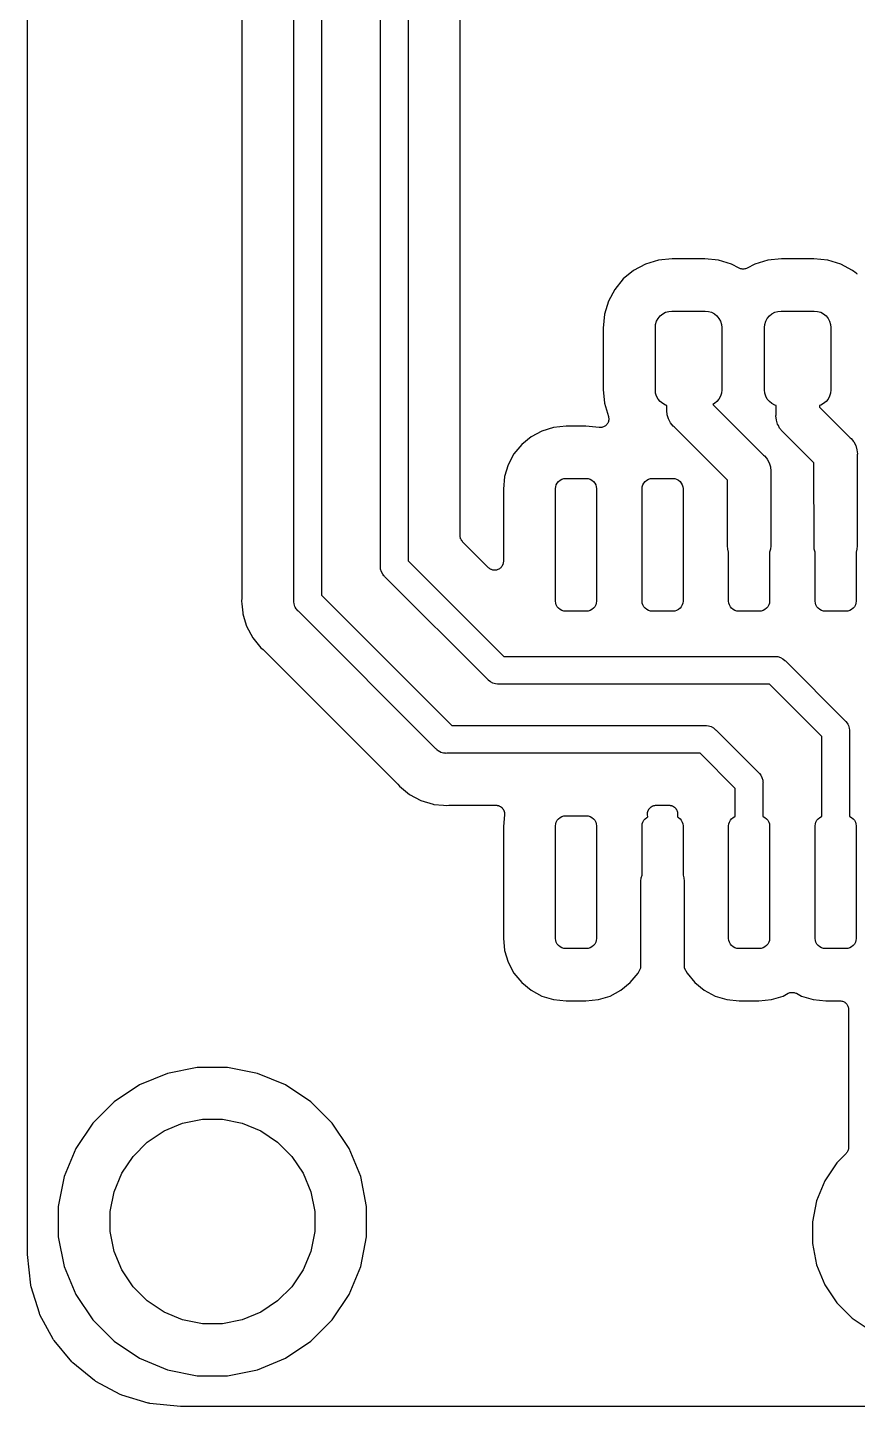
# Model space of a CAD drawing. Extents: x 122.4 to 185.8, y -118.8 to -64.3.
# Drawn here: x 122.38 to 134.56, y -118.75 to -98.52 of the extents above; entities that cross this region are included whole.
import ezdxf

# ---------------------------------------------------------------- set-up
doc = ezdxf.new("R2010")
doc.units = 0
doc.layers.add('BLACK', color=7, linetype='CONTINUOUS')

msp = doc.modelspace()

# ---------------------------------------------------------------- linework, layer by layer
at = {"layer": 'BLACK', "linetype": 'CONTINUOUS'}
for p, q in [((122.381, -116.512), (122.381, -75.8599)), ((125.527, -96.0657), (125.527, -106.88)), ((126.289, -106.924), (126.289, -96.022)), ((126.695, -96.0962), (126.695, -106.85)), ((127.559, -106.416), (127.559, -97.292)), ((127.965, -97.3662), (127.965, -106.342)), ((128.727, -105.974), (128.727, -97.7344)), ((131.639, -101.932), (131.45, -101.989)), ((131.842, -101.912), (131.639, -101.932)), ((132.318, -101.912), (131.842, -101.912)), ((132.521, -101.932), (132.318, -101.912)), ((132.71, -101.989), (132.521, -101.932)), ((133.242, -101.932), (133.052, -101.989)), ((133.445, -101.912), (133.242, -101.932)), ((133.92, -101.912), (133.445, -101.912)), ((134.123, -101.932), (133.92, -101.912)), ((134.313, -101.989), (134.123, -101.932)), ((131.275, -102.082), (131.122, -102.208)), ((131.45, -101.989), (131.275, -102.082)), ((132.821, -102.049), (132.71, -101.989)), ((132.832, -102.053), (132.821, -102.049)), ((132.843, -102.058), (132.832, -102.053)), ((132.844, -102.058), (132.843, -102.058)), ((132.856, -102.06), (132.844, -102.058)), ((132.844, -102.058), (132.844, -102.058)), ((132.867, -102.063), (132.856, -102.06)), ((132.868, -102.063), (132.867, -102.063)), ((132.869, -102.063), (132.868, -102.063)), ((132.88, -102.063), (132.869, -102.063)), ((132.892, -102.063), (132.88, -102.063)), ((132.893, -102.063), (132.892, -102.063)), ((132.905, -102.061), (132.893, -102.063)), ((132.893, -102.063), (132.893, -102.063)), ((132.917, -102.059), (132.905, -102.061)), ((132.918, -102.058), (132.917, -102.058)), ((132.917, -102.058), (132.917, -102.059)), ((132.929, -102.054), (132.918, -102.058)), ((132.94, -102.049), (132.929, -102.054)), ((132.941, -102.049), (132.94, -102.049)), ((133.052, -101.989), (132.941, -102.049)), ((132.941, -102.049), (132.941, -102.049)), ((132.941, -102.049), (132.941, -102.049)), ((132.941, -102.049), (132.941, -102.049)), ((134.487, -102.082), (134.313, -101.989)), ((134.539, -102.125), (134.487, -102.082)), ((134.549, -102.132), (134.539, -102.125)), ((134.559, -102.139), (134.549, -102.132)), ((130.997, -102.361), (130.904, -102.535)), ((131.122, -102.208), (130.997, -102.361)), ((130.904, -102.535), (130.846, -102.725)), ((130.846, -102.725), (130.826, -102.928)), ((131.611, -102.828), (131.634, -102.786)), ((131.634, -102.786), (131.664, -102.749)), ((131.664, -102.749), (131.701, -102.719)), ((131.701, -102.719), (131.743, -102.697)), ((131.743, -102.697), (131.789, -102.683)), ((131.789, -102.683), (131.836, -102.678)), ((131.836, -102.678), (132.324, -102.678)), ((132.324, -102.678), (132.371, -102.683)), ((132.371, -102.683), (132.417, -102.697)), ((132.417, -102.697), (132.459, -102.719)), ((132.459, -102.719), (132.496, -102.749)), ((132.496, -102.749), (132.526, -102.786)), ((132.526, -102.786), (132.549, -102.828)), ((133.214, -102.828), (133.236, -102.786)), ((133.236, -102.786), (133.266, -102.749)), ((133.266, -102.749), (133.303, -102.719)), ((133.303, -102.719), (133.345, -102.697)), ((133.345, -102.697), (133.391, -102.683)), ((133.391, -102.683), (133.439, -102.678)), ((133.439, -102.678), (133.926, -102.678)), ((133.926, -102.678), (133.974, -102.683)), ((133.974, -102.683), (134.02, -102.697)), ((134.02, -102.697), (134.062, -102.719)), ((134.062, -102.719), (134.099, -102.749)), ((134.099, -102.749), (134.129, -102.786)), ((134.129, -102.786), (134.151, -102.828)), ((130.826, -102.928), (130.826, -103.828)), ((131.593, -102.922), (131.597, -102.874)), ((131.593, -103.834), (131.593, -102.922)), ((131.597, -102.874), (131.611, -102.828)), ((132.549, -102.828), (132.563, -102.874)), ((132.563, -102.874), (132.567, -102.922)), ((132.567, -102.922), (132.567, -103.834)), ((133.195, -102.922), (133.2, -102.874)), ((133.195, -103.834), (133.195, -102.922)), ((133.2, -102.874), (133.214, -102.828)), ((134.151, -102.828), (134.165, -102.874)), ((134.165, -102.874), (134.17, -102.922)), ((134.17, -102.922), (134.17, -103.834)), ((130.826, -103.828), (130.846, -104.031)), ((131.597, -103.882), (131.593, -103.834)), ((131.611, -103.928), (131.597, -103.882)), ((131.634, -103.97), (131.611, -103.928)), ((131.664, -104.007), (131.634, -103.97)), ((132.526, -103.97), (132.496, -104.007)), ((132.549, -103.928), (132.526, -103.97)), ((132.563, -103.882), (132.549, -103.928)), ((132.567, -103.834), (132.563, -103.882)), ((133.2, -103.882), (133.195, -103.834)), ((133.214, -103.928), (133.2, -103.882)), ((133.236, -103.97), (133.214, -103.928)), ((133.266, -104.007), (133.236, -103.97)), ((134.129, -103.97), (134.099, -104.007)), ((134.151, -103.928), (134.129, -103.97)), ((134.165, -103.882), (134.151, -103.928)), ((134.17, -103.834), (134.165, -103.882)), ((130.846, -104.031), (130.905, -104.225)), ((131.701, -104.037), (131.664, -104.007)), ((131.743, -104.059), (131.701, -104.037)), ((131.763, -104.065), (131.743, -104.059)), ((131.761, -104.14), (131.763, -104.124)), ((131.767, -104.202), (131.761, -104.14)), ((131.763, -104.124), (131.763, -104.065)), ((131.785, -104.262), (131.767, -104.202)), ((132.459, -104.037), (132.438, -104.048)), ((132.438, -104.048), (133.182, -104.793)), ((132.496, -104.007), (132.459, -104.037)), ((133.303, -104.037), (133.266, -104.007)), ((133.345, -104.059), (133.303, -104.037)), ((133.365, -104.065), (133.345, -104.059)), ((133.363, -104.218), (133.365, -104.203)), ((133.365, -104.203), (133.365, -104.065)), ((134.02, -104.059), (134, -104.065)), ((134, -104.065), (134, -104.087)), ((134, -104.087), (134.452, -104.539)), ((134.062, -104.037), (134.02, -104.059)), ((134.099, -104.007), (134.062, -104.037)), ((130.1, -104.387), (129.929, -104.439)), ((130.285, -104.369), (130.1, -104.387)), ((130.573, -104.369), (130.285, -104.369)), ((130.769, -104.388), (130.573, -104.369)), ((130.77, -104.388), (130.769, -104.388)), ((130.771, -104.388), (130.77, -104.388)), ((130.783, -104.388), (130.771, -104.388)), ((130.771, -104.388), (130.771, -104.388)), ((130.795, -104.389), (130.783, -104.388)), ((130.796, -104.388), (130.795, -104.388)), ((130.795, -104.388), (130.795, -104.389)), ((130.807, -104.386), (130.796, -104.388)), ((130.82, -104.384), (130.807, -104.386)), ((130.831, -104.379), (130.82, -104.384)), ((130.82, -104.384), (130.82, -104.384)), ((130.82, -104.384), (130.82, -104.384)), ((130.843, -104.375), (130.831, -104.379)), ((130.853, -104.367), (130.843, -104.374)), ((130.843, -104.374), (130.843, -104.374)), ((130.843, -104.374), (130.843, -104.375)), ((130.863, -104.361), (130.853, -104.367)), ((130.864, -104.361), (130.863, -104.361)), ((130.863, -104.361), (130.863, -104.361)), ((130.872, -104.352), (130.864, -104.361)), ((130.881, -104.344), (130.872, -104.352)), ((130.888, -104.333), (130.881, -104.343)), ((130.881, -104.343), (130.881, -104.343)), ((130.881, -104.343), (130.881, -104.344)), ((130.895, -104.323), (130.888, -104.333)), ((130.9, -104.312), (130.895, -104.323)), ((130.895, -104.323), (130.895, -104.323)), ((130.895, -104.323), (130.895, -104.323)), ((130.905, -104.3), (130.9, -104.312)), ((130.905, -104.225), (130.905, -104.226)), ((130.905, -104.226), (130.905, -104.226)), ((130.905, -104.226), (130.905, -104.226)), ((130.905, -104.226), (130.906, -104.227)), ((130.907, -104.288), (130.905, -104.3)), ((130.905, -104.3), (130.905, -104.3)), ((130.905, -104.3), (130.905, -104.3)), ((130.906, -104.227), (130.908, -104.239)), ((130.91, -104.276), (130.907, -104.288)), ((130.908, -104.239), (130.91, -104.251)), ((130.91, -104.251), (130.91, -104.251)), ((130.91, -104.251), (130.91, -104.251)), ((130.91, -104.251), (130.91, -104.264)), ((130.91, -104.264), (130.91, -104.275)), ((130.91, -104.275), (130.91, -104.276)), ((130.91, -104.276), (130.91, -104.276)), ((131.795, -104.281), (131.785, -104.262)), ((131.815, -104.317), (131.795, -104.281)), ((131.854, -104.366), (131.815, -104.317)), ((131.867, -104.376), (131.854, -104.366)), ((132.651, -105.161), (131.867, -104.376)), ((133.37, -104.281), (133.363, -104.218)), ((133.388, -104.341), (133.37, -104.281)), ((133.398, -104.36), (133.388, -104.341)), ((133.417, -104.396), (133.398, -104.36)), ((133.457, -104.444), (133.417, -104.396)), ((129.77, -104.524), (129.632, -104.638)), ((129.929, -104.439), (129.77, -104.524)), ((133.469, -104.454), (133.457, -104.444)), ((133.921, -104.907), (133.469, -104.454)), ((134.452, -104.539), (134.465, -104.549)), ((134.465, -104.549), (134.5, -104.593)), ((134.5, -104.593), (134.504, -104.598)), ((134.504, -104.598), (134.534, -104.653)), ((129.518, -104.776), (129.433, -104.935)), ((129.632, -104.638), (129.518, -104.776)), ((133.182, -104.793), (133.195, -104.803)), ((133.195, -104.803), (133.222, -104.837)), ((134.534, -104.653), (134.552, -104.713)), ((134.552, -104.713), (134.558, -104.775)), ((134.558, -104.775), (134.556, -104.791)), ((134.556, -104.791), (134.556, -106.126)), ((129.433, -104.935), (129.381, -105.106)), ((133.222, -104.837), (133.234, -104.852)), ((133.234, -104.852), (133.264, -104.907)), ((133.264, -104.907), (133.282, -104.967)), ((133.282, -104.967), (133.288, -105.029)), ((133.922, -106.126), (133.921, -104.907)), ((129.381, -105.106), (129.363, -105.291)), ((130.14, -105.228), (130.154, -105.202)), ((130.154, -105.202), (130.173, -105.179)), ((130.173, -105.179), (130.196, -105.16)), ((130.196, -105.16), (130.222, -105.146)), ((130.222, -105.146), (130.25, -105.138)), ((130.25, -105.138), (130.279, -105.135)), ((130.279, -105.135), (130.579, -105.135)), ((130.579, -105.135), (130.608, -105.138)), ((130.608, -105.138), (130.636, -105.146)), ((130.636, -105.146), (130.662, -105.16)), ((130.662, -105.16), (130.685, -105.179)), ((130.685, -105.179), (130.704, -105.202)), ((130.704, -105.202), (130.718, -105.228)), ((131.41, -105.228), (131.424, -105.202)), ((131.424, -105.202), (131.443, -105.179)), ((131.443, -105.179), (131.466, -105.16)), ((131.466, -105.16), (131.492, -105.146)), ((131.492, -105.146), (131.52, -105.138)), ((131.52, -105.138), (131.549, -105.135)), ((131.549, -105.135), (131.849, -105.135)), ((131.849, -105.135), (131.878, -105.138)), ((131.878, -105.138), (131.906, -105.146)), ((131.906, -105.146), (131.932, -105.16)), ((131.932, -105.16), (131.955, -105.179)), ((131.955, -105.179), (131.974, -105.202)), ((131.974, -105.202), (131.988, -105.228)), ((132.652, -106.126), (132.651, -105.161)), ((133.288, -105.029), (133.286, -105.045)), ((133.286, -105.045), (133.286, -106.126)), ((129.363, -105.291), (129.363, -106.355)), ((130.129, -105.285), (130.132, -105.256)), ((130.129, -106.935), (130.129, -105.285)), ((130.132, -105.256), (130.14, -105.228)), ((130.718, -105.228), (130.726, -105.256)), ((130.726, -105.256), (130.729, -105.285)), ((130.729, -105.285), (130.729, -106.935)), ((131.399, -105.285), (131.402, -105.256)), ((131.399, -106.935), (131.399, -105.285)), ((131.402, -105.256), (131.41, -105.228)), ((131.988, -105.228), (131.996, -105.256)), ((131.996, -105.256), (131.999, -105.285)), ((131.999, -105.285), (131.999, -106.935)), ((128.728, -105.985), (128.727, -105.974)), ((128.729, -105.997), (128.728, -105.985)), ((128.73, -105.998), (128.729, -105.997)), ((128.733, -106.009), (128.73, -105.998)), ((128.73, -105.998), (128.73, -105.998)), ((128.736, -106.021), (128.733, -106.009)), ((128.737, -106.021), (128.736, -106.021)), ((128.737, -106.022), (128.737, -106.021)), ((128.742, -106.032), (128.737, -106.022)), ((128.748, -106.043), (128.742, -106.032)), ((128.748, -106.044), (128.748, -106.043)), ((128.748, -106.043), (128.748, -106.043)), ((128.756, -106.053), (128.748, -106.044)), ((128.763, -106.062), (128.756, -106.053)), ((128.764, -106.063), (128.763, -106.062)), ((129.146, -106.445), (128.764, -106.063)), ((128.764, -106.063), (128.764, -106.063)), ((128.764, -106.063), (128.764, -106.063)), ((128.764, -106.063), (128.764, -106.063)), ((132.656, -106.172), (132.652, -106.126)), ((132.669, -106.215), (132.656, -106.172)), ((132.669, -106.935), (132.669, -106.215)), ((133.282, -106.172), (133.269, -106.215)), ((133.269, -106.215), (133.269, -106.935)), ((133.286, -106.126), (133.282, -106.172)), ((133.926, -106.172), (133.922, -106.126)), ((133.939, -106.215), (133.926, -106.172)), ((133.939, -106.935), (133.939, -106.215)), ((134.552, -106.172), (134.539, -106.215)), ((134.539, -106.215), (134.539, -106.935)), ((134.556, -106.126), (134.552, -106.172)), ((127.558, -106.426), (127.559, -106.416)), ((127.562, -106.466), (127.558, -106.426)), ((127.965, -106.342), (129.37, -107.747)), ((129.34, -106.427), (129.333, -106.436)), ((129.341, -106.427), (129.34, -106.427)), ((129.347, -106.416), (129.341, -106.426)), ((129.341, -106.426), (129.341, -106.427)), ((129.352, -106.405), (129.347, -106.416)), ((129.353, -106.405), (129.352, -106.405)), ((129.352, -106.405), (129.352, -106.405)), ((129.356, -106.393), (129.353, -106.405)), ((129.36, -106.382), (129.356, -106.393)), ((129.361, -106.369), (129.36, -106.381)), ((129.36, -106.381), (129.36, -106.381)), ((129.36, -106.381), (129.36, -106.382)), ((129.363, -106.357), (129.361, -106.369)), ((129.363, -106.355), (129.363, -106.356)), ((129.363, -106.356), (129.363, -106.356)), ((129.363, -106.356), (129.363, -106.356)), ((129.363, -106.356), (129.363, -106.357)), ((127.573, -106.504), (127.562, -106.466)), ((127.592, -106.539), (127.573, -106.504)), ((127.611, -106.563), (127.592, -106.539)), ((127.618, -106.57), (127.611, -106.563)), ((127.625, -106.577), (127.618, -106.57)), ((129.135, -108.087), (127.625, -106.577)), ((129.155, -106.453), (129.146, -106.445)), ((129.165, -106.46), (129.155, -106.453)), ((129.165, -106.461), (129.165, -106.46)), ((129.165, -106.46), (129.165, -106.46)), ((129.176, -106.466), (129.165, -106.461)), ((129.186, -106.472), (129.176, -106.466)), ((129.187, -106.472), (129.186, -106.472)), ((129.198, -106.476), (129.187, -106.472)), ((129.187, -106.472), (129.187, -106.472)), ((129.21, -106.48), (129.198, -106.476)), ((129.211, -106.48), (129.21, -106.48)), ((129.21, -106.48), (129.21, -106.48)), ((129.223, -106.481), (129.211, -106.48)), ((129.235, -106.482), (129.223, -106.481)), ((129.247, -106.481), (129.235, -106.482)), ((129.235, -106.482), (129.235, -106.482)), ((129.235, -106.482), (129.235, -106.482)), ((129.259, -106.48), (129.247, -106.481)), ((129.26, -106.48), (129.259, -106.48)), ((129.272, -106.476), (129.26, -106.48)), ((129.26, -106.48), (129.26, -106.48)), ((129.283, -106.473), (129.272, -106.476)), ((129.284, -106.473), (129.283, -106.473)), ((129.283, -106.473), (129.283, -106.473)), ((129.294, -106.467), (129.284, -106.473)), ((129.305, -106.461), (129.294, -106.467)), ((129.306, -106.461), (129.305, -106.461)), ((129.305, -106.461), (129.305, -106.461)), ((129.315, -106.453), (129.306, -106.461)), ((129.325, -106.446), (129.315, -106.453)), ((129.333, -106.436), (129.325, -106.446)), ((129.325, -106.446), (129.325, -106.446)), ((129.325, -106.446), (129.325, -106.446)), ((125.526, -106.893), (125.522, -106.934)), ((125.522, -106.934), (125.526, -106.975)), ((125.527, -106.882), (125.526, -106.887)), ((125.526, -106.887), (125.526, -106.893)), ((125.526, -106.975), (125.526, -106.975)), ((125.526, -106.975), (125.539, -107.106)), ((125.527, -106.88), (125.527, -106.882)), ((126.288, -106.934), (126.289, -106.924)), ((126.289, -106.944), (126.288, -106.934)), ((126.292, -106.974), (126.289, -106.944)), ((126.289, -106.944), (126.289, -106.944)), ((126.303, -107.012), (126.292, -106.974)), ((126.31, -107.024), (126.303, -107.012)), ((126.322, -107.047), (126.31, -107.024)), ((126.695, -106.85), (128.608, -108.763)), ((130.132, -106.964), (130.129, -106.935)), ((130.14, -106.992), (130.132, -106.964)), ((130.154, -107.018), (130.14, -106.992)), ((130.173, -107.041), (130.154, -107.018)), ((130.704, -107.018), (130.685, -107.041)), ((130.718, -106.992), (130.704, -107.018)), ((130.726, -106.964), (130.718, -106.992)), ((130.729, -106.935), (130.726, -106.964)), ((131.402, -106.964), (131.399, -106.935)), ((131.41, -106.992), (131.402, -106.964)), ((131.424, -107.018), (131.41, -106.992)), ((131.443, -107.041), (131.424, -107.018)), ((131.974, -107.018), (131.955, -107.041)), ((131.988, -106.992), (131.974, -107.018)), ((131.996, -106.964), (131.988, -106.992)), ((131.999, -106.935), (131.996, -106.964)), ((132.672, -106.964), (132.669, -106.935)), ((132.68, -106.992), (132.672, -106.964)), ((132.694, -107.018), (132.68, -106.992)), ((132.713, -107.041), (132.694, -107.018)), ((133.244, -107.018), (133.225, -107.041)), ((133.258, -106.992), (133.244, -107.018)), ((133.266, -106.964), (133.258, -106.992)), ((133.269, -106.935), (133.266, -106.964)), ((133.942, -106.964), (133.939, -106.935)), ((133.95, -106.992), (133.942, -106.964)), ((133.964, -107.018), (133.95, -106.992)), ((133.983, -107.041), (133.964, -107.018)), ((134.514, -107.018), (134.495, -107.041)), ((134.528, -106.992), (134.514, -107.018)), ((134.536, -106.964), (134.528, -106.992)), ((134.539, -106.935), (134.536, -106.964)), ((125.539, -107.106), (125.539, -107.106)), ((125.539, -107.106), (125.541, -107.123)), ((125.541, -107.123), (125.561, -107.191)), ((125.561, -107.191), (125.561, -107.191)), ((125.561, -107.191), (125.596, -107.305)), ((126.332, -107.06), (126.322, -107.047)), ((126.348, -107.078), (126.332, -107.06)), ((126.355, -107.085), (126.348, -107.078)), ((128.373, -109.103), (126.355, -107.085)), ((130.196, -107.06), (130.173, -107.041)), ((130.222, -107.074), (130.196, -107.06)), ((130.25, -107.082), (130.222, -107.074)), ((130.279, -107.085), (130.25, -107.082)), ((130.579, -107.085), (130.279, -107.085)), ((130.608, -107.082), (130.579, -107.085)), ((130.636, -107.074), (130.608, -107.082)), ((130.662, -107.06), (130.636, -107.074)), ((130.685, -107.041), (130.662, -107.06)), ((131.466, -107.06), (131.443, -107.041)), ((131.492, -107.074), (131.466, -107.06)), ((131.52, -107.082), (131.492, -107.074)), ((131.549, -107.085), (131.52, -107.082)), ((131.849, -107.085), (131.549, -107.085)), ((131.878, -107.082), (131.849, -107.085)), ((131.906, -107.074), (131.878, -107.082)), ((131.932, -107.06), (131.906, -107.074)), ((131.955, -107.041), (131.932, -107.06)), ((132.736, -107.06), (132.713, -107.041)), ((132.762, -107.074), (132.736, -107.06)), ((132.79, -107.082), (132.762, -107.074)), ((132.819, -107.085), (132.79, -107.082)), ((133.119, -107.085), (132.819, -107.085)), ((133.148, -107.082), (133.119, -107.085)), ((133.176, -107.074), (133.148, -107.082)), ((133.202, -107.06), (133.176, -107.074)), ((133.225, -107.041), (133.202, -107.06)), ((134.006, -107.06), (133.983, -107.041)), ((134.032, -107.074), (134.006, -107.06)), ((134.06, -107.082), (134.032, -107.074)), ((134.089, -107.085), (134.06, -107.082)), ((134.389, -107.085), (134.089, -107.085)), ((134.418, -107.082), (134.389, -107.085)), ((134.446, -107.074), (134.418, -107.082)), ((134.472, -107.06), (134.446, -107.074)), ((134.495, -107.041), (134.472, -107.06)), ((125.596, -107.305), (125.686, -107.473)), ((125.686, -107.473), (125.806, -107.62)), ((125.806, -107.62), (125.838, -107.646)), ((125.838, -107.646), (125.84, -107.647)), ((125.84, -107.647), (125.843, -107.651)), ((125.843, -107.651), (125.847, -107.654)), ((125.847, -107.654), (127.804, -109.611)), ((129.37, -107.747), (133.34, -107.747)), ((133.34, -107.747), (133.35, -107.746)), ((133.35, -107.746), (133.36, -107.747)), ((133.36, -107.747), (133.36, -107.747)), ((133.36, -107.747), (133.39, -107.75)), ((133.39, -107.75), (133.428, -107.761)), ((133.428, -107.761), (133.463, -107.78)), ((133.463, -107.78), (133.494, -107.806)), ((133.494, -107.806), (133.501, -107.813)), ((133.501, -107.813), (134.376, -108.688)), ((129.142, -108.094), (129.135, -108.087)), ((129.173, -108.12), (129.142, -108.094)), ((129.208, -108.139), (129.173, -108.12)), ((129.246, -108.15), (129.208, -108.139)), ((129.276, -108.153), (129.246, -108.15)), ((129.286, -108.154), (129.276, -108.153)), ((129.276, -108.153), (129.276, -108.153)), ((129.296, -108.153), (129.286, -108.154)), ((133.266, -108.153), (129.296, -108.153)), ((134.036, -108.923), (133.266, -108.153)), ((128.608, -108.763), (132.324, -108.763)), ((132.324, -108.763), (132.334, -108.762)), ((132.334, -108.762), (132.344, -108.763)), ((132.344, -108.763), (132.344, -108.763)), ((132.344, -108.763), (132.374, -108.766)), ((132.374, -108.766), (132.412, -108.777)), ((132.412, -108.777), (132.447, -108.796)), ((132.447, -108.796), (132.478, -108.822)), ((132.478, -108.822), (132.485, -108.829)), ((132.485, -108.829), (133.106, -109.45)), ((134.376, -108.688), (134.383, -108.695)), ((134.383, -108.695), (134.39, -108.702)), ((134.39, -108.702), (134.409, -108.726)), ((134.409, -108.726), (134.416, -108.74)), ((134.416, -108.74), (134.428, -108.761)), ((134.428, -108.761), (134.439, -108.799)), ((134.439, -108.799), (134.442, -108.829)), ((134.442, -108.829), (134.442, -108.829)), ((134.442, -108.829), (134.443, -108.839)), ((134.443, -108.839), (134.442, -108.849)), ((134.442, -108.849), (134.442, -110.095)), ((134.036, -110.095), (134.036, -108.923)), ((128.38, -109.11), (128.373, -109.103)), ((128.387, -109.117), (128.38, -109.11)), ((128.411, -109.136), (128.387, -109.117)), ((128.426, -109.144), (128.411, -109.136)), ((128.446, -109.155), (128.426, -109.144)), ((128.484, -109.166), (128.446, -109.155)), ((128.514, -109.169), (128.484, -109.166)), ((128.524, -109.17), (128.514, -109.169)), ((128.514, -109.169), (128.514, -109.169)), ((128.534, -109.169), (128.524, -109.17)), ((132.25, -109.169), (128.534, -109.169)), ((132.766, -109.685), (132.25, -109.169)), ((133.106, -109.45), (133.113, -109.457)), ((133.113, -109.457), (133.12, -109.464)), ((133.12, -109.464), (133.12, -109.464)), ((133.12, -109.464), (133.139, -109.488)), ((127.804, -109.611), (127.805, -109.612)), ((127.805, -109.612), (127.808, -109.616)), ((127.808, -109.616), (127.812, -109.62)), ((127.812, -109.62), (127.838, -109.652)), ((127.838, -109.652), (127.985, -109.772)), ((133.139, -109.488), (133.158, -109.523)), ((133.158, -109.523), (133.158, -109.523)), ((133.158, -109.523), (133.169, -109.561)), ((133.169, -109.561), (133.172, -109.591)), ((133.172, -109.591), (133.173, -109.601)), ((133.173, -109.601), (133.172, -109.611)), ((133.172, -109.611), (133.172, -110.095)), ((127.985, -109.772), (128.153, -109.862)), ((128.153, -109.862), (128.335, -109.917)), ((132.766, -110.095), (132.766, -109.685)), ((128.335, -109.917), (128.342, -109.918)), ((128.342, -109.918), (128.342, -109.918)), ((128.342, -109.918), (128.483, -109.932)), ((128.483, -109.932), (128.483, -109.932)), ((128.483, -109.932), (128.524, -109.936)), ((128.524, -109.936), (128.565, -109.932)), ((128.565, -109.932), (128.567, -109.932)), ((128.567, -109.932), (128.572, -109.932)), ((128.572, -109.932), (128.578, -109.931)), ((128.578, -109.931), (129.253, -109.931)), ((129.253, -109.931), (129.255, -109.931)), ((129.255, -109.931), (129.261, -109.932)), ((129.261, -109.932), (129.266, -109.932)), ((129.266, -109.932), (129.273, -109.933)), ((129.273, -109.933), (129.28, -109.934)), ((129.28, -109.934), (129.285, -109.936)), ((129.285, -109.936), (129.291, -109.937)), ((129.291, -109.937), (129.297, -109.939)), ((129.297, -109.939), (129.303, -109.941)), ((129.303, -109.941), (129.308, -109.944)), ((129.308, -109.944), (129.314, -109.947)), ((129.314, -109.947), (129.319, -109.95)), ((129.319, -109.95), (129.325, -109.953)), ((129.325, -109.953), (129.329, -109.957)), ((129.329, -109.957), (129.334, -109.96)), ((129.334, -109.96), (129.339, -109.965)), ((129.339, -109.965), (129.344, -109.969)), ((129.344, -109.969), (129.347, -109.974)), ((129.347, -109.974), (129.352, -109.978)), ((129.352, -109.978), (129.355, -109.983)), ((129.355, -109.983), (129.359, -109.989)), ((129.359, -109.989), (129.362, -109.994)), ((129.362, -109.994), (129.365, -109.999)), ((129.38, -110.071), (129.363, -110.241)), ((129.365, -109.999), (129.368, -110.005)), ((129.368, -110.005), (129.371, -110.011)), ((129.371, -110.011), (129.373, -110.016)), ((129.373, -110.016), (129.375, -110.022)), ((129.375, -110.022), (129.376, -110.028)), ((129.376, -110.028), (129.378, -110.034)), ((129.378, -110.034), (129.378, -110.04)), ((129.378, -110.04), (129.38, -110.046)), ((129.38, -110.046), (129.38, -110.052)), ((129.38, -110.052), (129.38, -110.059)), ((129.38, -110.059), (129.38, -110.065)), ((129.38, -110.065), (129.38, -110.071)), ((131.478, -110.057), (131.479, -110.051)), ((131.478, -110.063), (131.478, -110.057)), ((131.478, -110.069), (131.478, -110.063)), ((131.478, -110.071), (131.478, -110.069)), ((131.482, -110.102), (131.478, -110.071)), ((131.479, -110.044), (131.48, -110.038)), ((131.479, -110.051), (131.479, -110.044)), ((131.48, -110.033), (131.482, -110.026)), ((131.48, -110.038), (131.48, -110.033)), ((131.482, -110.026), (131.484, -110.02)), ((131.484, -110.02), (131.486, -110.015)), ((131.486, -110.015), (131.488, -110.009)), ((131.488, -110.009), (131.491, -110.003)), ((131.491, -110.003), (131.494, -109.997)), ((131.494, -109.997), (131.497, -109.992)), ((131.497, -109.992), (131.5, -109.987)), ((131.5, -109.987), (131.504, -109.982)), ((131.504, -109.982), (131.508, -109.977)), ((131.508, -109.977), (131.512, -109.973)), ((131.512, -109.973), (131.515, -109.968)), ((131.515, -109.968), (131.521, -109.964)), ((131.521, -109.964), (131.525, -109.959)), ((131.525, -109.959), (131.53, -109.956)), ((131.53, -109.956), (131.535, -109.952)), ((131.535, -109.952), (131.54, -109.949)), ((131.54, -109.949), (131.546, -109.946)), ((131.546, -109.946), (131.551, -109.944)), ((131.551, -109.944), (131.556, -109.941)), ((131.556, -109.941), (131.563, -109.939)), ((131.563, -109.939), (131.569, -109.936)), ((131.569, -109.936), (131.575, -109.935)), ((131.575, -109.935), (131.58, -109.934)), ((131.58, -109.934), (131.587, -109.933)), ((131.587, -109.933), (131.593, -109.932)), ((131.593, -109.932), (131.599, -109.932)), ((131.599, -109.932), (131.605, -109.931)), ((131.605, -109.931), (131.793, -109.931)), ((131.793, -109.931), (131.795, -109.931)), ((131.795, -109.931), (131.801, -109.932)), ((131.801, -109.932), (131.806, -109.932)), ((131.806, -109.932), (131.813, -109.933)), ((131.813, -109.933), (131.82, -109.934)), ((131.82, -109.934), (131.825, -109.936)), ((131.825, -109.936), (131.831, -109.937)), ((131.831, -109.937), (131.837, -109.939)), ((131.837, -109.939), (131.843, -109.941)), ((131.843, -109.941), (131.848, -109.944)), ((131.848, -109.944), (131.854, -109.947)), ((131.854, -109.947), (131.859, -109.95)), ((131.859, -109.95), (131.865, -109.953)), ((131.865, -109.953), (131.869, -109.957)), ((131.869, -109.957), (131.874, -109.96)), ((131.874, -109.96), (131.879, -109.965)), ((131.879, -109.965), (131.884, -109.969)), ((131.884, -109.969), (131.887, -109.974)), ((131.887, -109.974), (131.892, -109.978)), ((131.892, -109.978), (131.895, -109.983)), ((131.895, -109.983), (131.899, -109.989)), ((131.899, -109.989), (131.902, -109.994)), ((131.902, -109.994), (131.905, -109.999)), ((131.905, -109.999), (131.908, -110.005)), ((131.908, -110.005), (131.911, -110.011)), ((131.911, -110.011), (131.913, -110.016)), ((131.913, -110.016), (131.915, -110.022)), ((131.915, -110.022), (131.916, -110.028)), ((131.916, -110.028), (131.918, -110.034)), ((131.92, -110.071), (131.916, -110.102)), ((131.918, -110.034), (131.918, -110.04)), ((131.918, -110.04), (131.92, -110.046)), ((131.92, -110.046), (131.92, -110.052)), ((131.92, -110.052), (131.92, -110.059)), ((131.92, -110.059), (131.92, -110.065)), ((131.92, -110.065), (131.92, -110.071)), ((129.363, -110.241), (129.363, -111.879)), ((130.129, -110.235), (130.132, -110.206)), ((130.129, -111.885), (130.129, -110.235)), ((130.132, -110.206), (130.14, -110.178)), ((130.14, -110.178), (130.154, -110.152)), ((130.154, -110.152), (130.173, -110.129)), ((130.173, -110.129), (130.196, -110.11)), ((130.196, -110.11), (130.222, -110.096)), ((130.222, -110.096), (130.25, -110.088)), ((130.25, -110.088), (130.279, -110.085)), ((130.279, -110.085), (130.579, -110.085)), ((130.579, -110.085), (130.608, -110.088)), ((130.608, -110.088), (130.636, -110.096)), ((130.636, -110.096), (130.662, -110.11)), ((130.662, -110.11), (130.685, -110.129)), ((130.685, -110.129), (130.704, -110.152)), ((130.704, -110.152), (130.718, -110.178)), ((130.718, -110.178), (130.726, -110.206)), ((130.726, -110.206), (130.729, -110.235)), ((130.729, -110.235), (130.729, -111.885)), ((131.399, -110.235), (131.402, -110.206)), ((131.399, -110.955), (131.399, -110.235)), ((131.402, -110.206), (131.41, -110.178)), ((131.41, -110.178), (131.424, -110.152)), ((131.424, -110.152), (131.443, -110.129)), ((131.443, -110.129), (131.466, -110.11)), ((131.466, -110.11), (131.482, -110.102)), ((131.916, -110.102), (131.932, -110.11)), ((131.932, -110.11), (131.955, -110.129)), ((131.955, -110.129), (131.974, -110.152)), ((131.974, -110.152), (131.988, -110.178)), ((131.988, -110.178), (131.996, -110.206)), ((131.996, -110.206), (131.999, -110.235)), ((131.999, -110.235), (131.999, -110.955)), ((132.669, -110.235), (132.672, -110.206)), ((132.669, -111.885), (132.669, -110.235)), ((132.672, -110.206), (132.68, -110.178)), ((132.68, -110.178), (132.694, -110.152)), ((132.694, -110.152), (132.713, -110.129)), ((132.713, -110.129), (132.736, -110.11)), ((132.736, -110.11), (132.762, -110.096)), ((132.762, -110.096), (132.766, -110.095)), ((133.172, -110.095), (133.176, -110.096)), ((133.176, -110.096), (133.202, -110.11)), ((133.202, -110.11), (133.225, -110.129)), ((133.225, -110.129), (133.244, -110.152)), ((133.244, -110.152), (133.258, -110.178)), ((133.258, -110.178), (133.266, -110.206)), ((133.266, -110.206), (133.269, -110.235)), ((133.269, -110.235), (133.269, -111.885)), ((133.939, -110.235), (133.942, -110.206)), ((133.939, -111.885), (133.939, -110.235)), ((133.942, -110.206), (133.95, -110.178)), ((133.95, -110.178), (133.964, -110.152)), ((133.964, -110.152), (133.983, -110.129)), ((133.983, -110.129), (134.006, -110.11)), ((134.006, -110.11), (134.032, -110.096)), ((134.032, -110.096), (134.036, -110.095)), ((134.442, -110.095), (134.446, -110.096)), ((134.446, -110.096), (134.472, -110.11)), ((134.472, -110.11), (134.495, -110.129)), ((134.495, -110.129), (134.514, -110.152)), ((134.514, -110.152), (134.528, -110.178)), ((134.528, -110.178), (134.536, -110.206)), ((134.536, -110.206), (134.539, -110.235)), ((134.539, -110.235), (134.539, -111.885)), ((131.381, -111.044), (131.386, -110.998)), ((131.381, -112.317), (131.381, -111.044)), ((131.386, -110.998), (131.399, -110.955)), ((131.999, -110.955), (132.012, -110.998)), ((132.012, -110.998), (132.017, -111.044)), ((132.017, -111.044), (132.017, -112.317)), ((129.363, -111.879), (129.381, -112.064)), ((130.132, -111.914), (130.129, -111.885)), ((130.729, -111.885), (130.726, -111.914)), ((132.672, -111.914), (132.669, -111.885)), ((133.269, -111.885), (133.266, -111.914)), ((133.942, -111.914), (133.939, -111.885)), ((134.539, -111.885), (134.536, -111.914)), ((129.381, -112.064), (129.433, -112.235)), ((130.14, -111.942), (130.132, -111.914)), ((130.154, -111.968), (130.14, -111.942)), ((130.173, -111.991), (130.154, -111.968)), ((130.196, -112.01), (130.173, -111.991)), ((130.222, -112.024), (130.196, -112.01)), ((130.25, -112.032), (130.222, -112.024)), ((130.279, -112.035), (130.25, -112.032)), ((130.579, -112.035), (130.279, -112.035)), ((130.608, -112.032), (130.579, -112.035)), ((130.636, -112.024), (130.608, -112.032)), ((130.662, -112.01), (130.636, -112.024)), ((130.685, -111.991), (130.662, -112.01)), ((130.704, -111.968), (130.685, -111.991)), ((130.718, -111.942), (130.704, -111.968)), ((130.726, -111.914), (130.718, -111.942)), ((132.68, -111.942), (132.672, -111.914)), ((132.694, -111.968), (132.68, -111.942)), ((132.713, -111.991), (132.694, -111.968)), ((132.736, -112.01), (132.713, -111.991)), ((132.762, -112.024), (132.736, -112.01)), ((132.79, -112.032), (132.762, -112.024)), ((132.819, -112.035), (132.79, -112.032)), ((133.119, -112.035), (132.819, -112.035)), ((133.148, -112.032), (133.119, -112.035)), ((133.176, -112.024), (133.148, -112.032)), ((133.202, -112.01), (133.176, -112.024)), ((133.225, -111.991), (133.202, -112.01)), ((133.244, -111.968), (133.225, -111.991)), ((133.258, -111.942), (133.244, -111.968)), ((133.266, -111.914), (133.258, -111.942)), ((133.95, -111.942), (133.942, -111.914)), ((133.964, -111.968), (133.95, -111.942)), ((133.983, -111.991), (133.964, -111.968)), ((134.006, -112.01), (133.983, -111.991)), ((134.032, -112.024), (134.006, -112.01)), ((134.06, -112.032), (134.032, -112.024)), ((134.089, -112.035), (134.06, -112.032)), ((134.389, -112.035), (134.089, -112.035)), ((134.418, -112.032), (134.389, -112.035)), ((134.446, -112.024), (134.418, -112.032)), ((134.472, -112.01), (134.446, -112.024)), ((134.495, -111.991), (134.472, -112.01)), ((134.514, -111.968), (134.495, -111.991)), ((134.528, -111.942), (134.514, -111.968)), ((134.536, -111.914), (134.528, -111.942)), ((129.433, -112.235), (129.518, -112.394)), ((129.518, -112.394), (129.632, -112.532)), ((131.226, -112.532), (131.34, -112.394)), ((131.34, -112.394), (131.381, -112.317)), ((132.017, -112.317), (132.058, -112.394)), ((132.058, -112.394), (132.172, -112.532)), ((129.632, -112.532), (129.77, -112.646)), ((129.77, -112.646), (129.929, -112.731)), ((130.929, -112.731), (131.088, -112.646)), ((131.088, -112.646), (131.226, -112.532)), ((132.172, -112.532), (132.31, -112.646)), ((132.31, -112.646), (132.469, -112.731)), ((133.469, -112.731), (133.544, -112.691)), ((133.544, -112.691), (133.545, -112.691)), ((133.545, -112.691), (133.546, -112.69)), ((133.545, -112.691), (133.545, -112.691)), ((133.545, -112.691), (133.545, -112.691)), ((133.546, -112.69), (133.557, -112.686)), ((133.557, -112.686), (133.568, -112.681)), ((133.568, -112.681), (133.568, -112.681)), ((133.568, -112.681), (133.569, -112.681)), ((133.569, -112.681), (133.58, -112.679)), ((133.58, -112.679), (133.592, -112.677)), ((133.592, -112.677), (133.592, -112.677)), ((133.592, -112.677), (133.593, -112.677)), ((133.593, -112.677), (133.605, -112.677)), ((133.605, -112.677), (133.617, -112.677)), ((133.617, -112.677), (133.617, -112.677)), ((133.617, -112.677), (133.618, -112.677)), ((133.618, -112.677), (133.629, -112.679)), ((133.629, -112.679), (133.641, -112.682)), ((133.641, -112.682), (133.642, -112.682)), ((133.642, -112.682), (133.642, -112.682)), ((133.642, -112.682), (133.653, -112.687)), ((133.653, -112.687), (133.664, -112.691)), ((133.664, -112.691), (133.739, -112.731)), ((129.929, -112.731), (130.1, -112.783)), ((130.1, -112.783), (130.285, -112.801)), ((130.285, -112.801), (130.573, -112.801)), ((130.573, -112.801), (130.758, -112.783)), ((130.758, -112.783), (130.929, -112.731)), ((132.469, -112.731), (132.64, -112.783)), ((132.64, -112.783), (132.825, -112.801)), ((132.825, -112.801), (133.113, -112.801)), ((133.113, -112.801), (133.298, -112.783)), ((133.298, -112.783), (133.469, -112.731)), ((133.739, -112.731), (133.91, -112.783)), ((133.91, -112.783), (134.095, -112.801)), ((134.095, -112.801), (134.303, -112.801)), ((134.303, -112.801), (134.303, -112.801)), ((134.303, -112.801), (134.303, -112.801)), ((134.303, -112.801), (134.303, -112.801)), ((134.303, -112.801), (134.304, -112.801)), ((134.304, -112.801), (134.316, -112.803)), ((134.316, -112.803), (134.328, -112.804)), ((134.328, -112.804), (134.328, -112.804)), ((134.328, -112.804), (134.329, -112.804)), ((134.329, -112.804), (134.34, -112.808)), ((134.34, -112.808), (134.352, -112.811)), ((134.352, -112.811), (134.352, -112.811)), ((134.352, -112.811), (134.353, -112.812)), ((134.353, -112.812), (134.363, -112.817)), ((134.363, -112.817), (134.374, -112.823)), ((134.374, -112.823), (134.374, -112.823)), ((134.374, -112.823), (134.374, -112.824)), ((134.374, -112.824), (134.383, -112.831)), ((134.383, -112.831), (134.393, -112.839)), ((134.393, -112.839), (134.393, -112.839)), ((134.393, -112.839), (134.393, -112.839)), ((134.393, -112.839), (134.401, -112.849)), ((134.401, -112.849), (134.408, -112.858)), ((134.408, -112.858), (134.408, -112.858)), ((134.408, -112.858), (134.409, -112.859)), ((134.409, -112.859), (134.414, -112.869)), ((134.414, -112.869), (134.42, -112.88)), ((134.42, -112.88), (134.42, -112.88)), ((134.42, -112.88), (134.42, -112.881)), ((134.42, -112.881), (134.424, -112.892)), ((134.424, -112.892), (134.427, -112.904)), ((134.427, -112.904), (134.427, -112.904)), ((134.427, -112.904), (134.427, -112.905)), ((134.427, -112.905), (134.428, -112.916)), ((134.428, -112.916), (134.43, -112.928)), ((134.43, -112.928), (134.429, -114.952)), ((124.434, -113.865), (124.023, -114.035)), ((124.871, -113.778), (124.434, -113.865)), ((125.317, -113.778), (124.871, -113.778)), ((125.754, -113.865), (125.317, -113.778)), ((126.165, -114.035), (125.754, -113.865)), ((124.023, -114.035), (123.652, -114.283)), ((126.536, -114.283), (126.165, -114.035)), ((123.652, -114.283), (123.337, -114.598)), ((126.851, -114.598), (126.536, -114.283)), ((123.337, -114.598), (123.089, -114.969)), ((124.138, -114.875), (124.383, -114.711)), ((124.383, -114.711), (124.656, -114.598)), ((124.656, -114.598), (124.946, -114.54)), ((124.946, -114.54), (125.242, -114.54)), ((125.242, -114.54), (125.532, -114.598)), ((125.532, -114.598), (125.805, -114.711)), ((125.805, -114.711), (126.05, -114.875)), ((127.099, -114.969), (126.851, -114.598)), ((123.929, -115.084), (124.138, -114.875)), ((126.05, -114.875), (126.259, -115.084)), ((123.089, -114.969), (122.919, -115.38)), ((123.765, -115.329), (123.929, -115.084)), ((126.259, -115.084), (126.423, -115.329)), ((127.269, -115.38), (127.099, -114.969)), ((134.392, -115.042), (134.257, -115.177)), ((134.4, -115.033), (134.392, -115.042)), ((134.407, -115.024), (134.4, -115.033)), ((134.408, -115.023), (134.407, -115.024)), ((134.414, -115.013), (134.408, -115.023)), ((134.408, -115.023), (134.408, -115.023)), ((134.419, -115.002), (134.414, -115.013)), ((134.42, -115.001), (134.419, -115.002)), ((134.419, -115.002), (134.419, -115.002)), ((134.423, -114.99), (134.42, -115.001)), ((134.427, -114.979), (134.423, -114.99)), ((134.428, -114.966), (134.427, -114.977)), ((134.427, -114.977), (134.427, -114.978)), ((134.427, -114.978), (134.427, -114.979)), ((134.429, -114.954), (134.428, -114.966)), ((134.429, -114.952), (134.429, -114.953)), ((134.429, -114.953), (134.429, -114.953)), ((134.429, -114.953), (134.429, -114.953)), ((134.429, -114.953), (134.429, -114.954)), ((123.652, -115.602), (123.765, -115.329)), ((126.423, -115.329), (126.536, -115.602)), ((134.257, -115.177), (134.08, -115.441)), ((122.919, -115.38), (122.832, -115.817)), ((127.356, -115.817), (127.269, -115.38)), ((134.08, -115.441), (133.959, -115.735)), ((123.594, -115.892), (123.652, -115.602)), ((126.536, -115.602), (126.594, -115.892)), ((133.959, -115.735), (133.897, -116.046)), ((122.832, -115.817), (122.832, -116.263)), ((123.594, -116.188), (123.594, -115.892)), ((126.594, -115.892), (126.594, -116.188)), ((127.356, -116.263), (127.356, -115.817)), ((133.897, -116.046), (133.897, -116.364)), ((122.832, -116.263), (122.919, -116.7)), ((123.652, -116.478), (123.594, -116.188)), ((126.594, -116.188), (126.536, -116.478)), ((127.269, -116.7), (127.356, -116.263)), ((122.382, -116.518), (122.381, -116.512)), ((122.382, -116.524), (122.382, -116.518)), ((122.382, -116.526), (122.382, -116.524)), ((122.429, -116.972), (122.382, -116.526)), ((123.765, -116.751), (123.652, -116.478)), ((126.536, -116.478), (126.423, -116.751)), ((133.897, -116.364), (133.959, -116.675)), ((122.919, -116.7), (123.089, -117.111)), ((123.929, -116.996), (123.765, -116.751)), ((126.423, -116.751), (126.259, -116.996)), ((127.099, -117.111), (127.269, -116.7)), ((133.959, -116.675), (134.08, -116.969)), ((122.431, -116.983), (122.429, -116.972)), ((122.433, -116.994), (122.431, -116.983)), ((122.434, -116.996), (122.433, -116.994)), ((122.554, -117.384), (122.434, -116.996)), ((123.089, -117.111), (123.337, -117.482)), ((124.138, -117.205), (123.929, -116.996)), ((126.259, -116.996), (126.05, -117.205)), ((126.851, -117.482), (127.099, -117.111)), ((134.08, -116.969), (134.257, -117.233)), ((124.383, -117.369), (124.138, -117.205)), ((126.05, -117.205), (125.805, -117.369)), ((134.257, -117.233), (134.481, -117.457)), ((122.558, -117.395), (122.554, -117.384)), ((122.562, -117.405), (122.558, -117.395)), ((122.563, -117.407), (122.562, -117.405)), ((122.757, -117.764), (122.563, -117.407)), ((122.563, -117.407), (122.563, -117.407)), ((122.563, -117.407), (122.563, -117.407)), ((123.337, -117.482), (123.652, -117.797)), ((124.656, -117.482), (124.383, -117.369)), ((124.946, -117.54), (124.656, -117.482)), ((125.242, -117.54), (124.946, -117.54)), ((125.532, -117.482), (125.242, -117.54)), ((125.805, -117.369), (125.532, -117.482)), ((126.536, -117.797), (126.851, -117.482)), ((134.481, -117.457), (134.745, -117.634)), ((122.763, -117.774), (122.757, -117.764)), ((122.769, -117.784), (122.763, -117.774)), ((122.77, -117.785), (122.769, -117.784)), ((123.029, -118.098), (122.77, -117.785)), ((123.652, -117.797), (124.023, -118.045)), ((126.165, -118.045), (126.536, -117.797)), ((123.038, -118.106), (123.029, -118.098)), ((123.046, -118.114), (123.038, -118.106)), ((123.047, -118.115), (123.046, -118.114)), ((123.362, -118.372), (123.047, -118.115)), ((124.023, -118.045), (124.434, -118.215)), ((125.754, -118.215), (126.165, -118.045)), ((124.434, -118.215), (124.871, -118.302)), ((124.871, -118.302), (125.317, -118.302)), ((125.317, -118.302), (125.754, -118.215)), ((123.371, -118.379), (123.362, -118.372)), ((123.381, -118.385), (123.371, -118.379)), ((123.382, -118.386), (123.381, -118.385)), ((123.741, -118.577), (123.382, -118.386)), ((123.752, -118.581), (123.741, -118.577)), ((123.762, -118.586), (123.752, -118.581)), ((123.764, -118.586), (123.762, -118.586)), ((124.153, -118.704), (123.764, -118.586)), ((124.164, -118.706), (124.153, -118.704)), ((124.176, -118.708), (124.164, -118.706)), ((124.177, -118.708), (124.176, -118.708)), ((124.626, -118.752), (124.177, -118.708)), ((124.632, -118.752), (124.626, -118.752)), ((124.637, -118.753), (124.632, -118.752)), ((124.639, -118.753), (124.637, -118.753)), ((183.566, -118.753), (124.639, -118.753))]:
    msp.add_line(p, q, dxfattribs=at)

doc.saveas('drawing.dxf')
